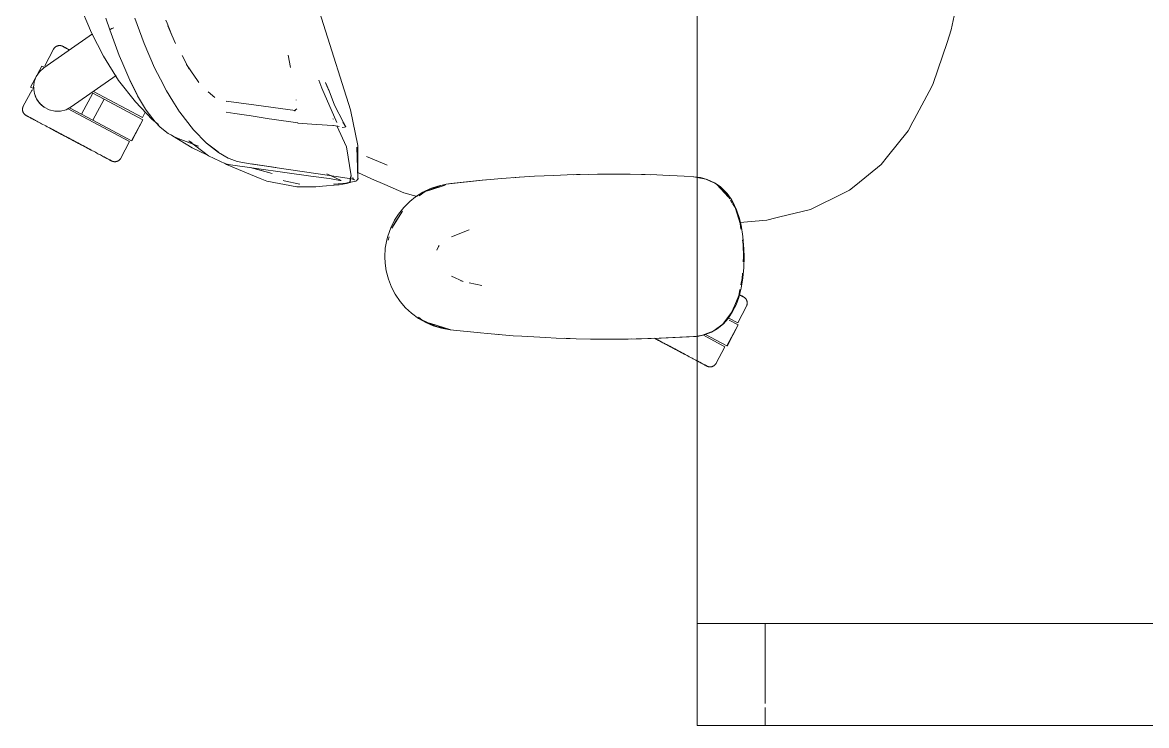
# Model space of a CAD drawing. Header units: millimetres. Extents: x 155920 to 295199, y -4084 to 97293.
# Drawn here: x 226677 to 227338, y 32621 to 33034 of the extents above; entities that cross this region are included whole.
import ezdxf

# ---------------------------------------------------------------- set-up
doc = ezdxf.new("R2010")
doc.units = ezdxf.units.MM
doc.header["$MEASUREMENT"] = 0
doc.layers.add('G-IMPT', color=8, linetype='CONTINUOUS', lineweight=9)
doc.layers.add('I-FURN', color=8, linetype='CONTINUOUS', lineweight=9)

msp = doc.modelspace()

# ---------------------------------------------------------------- linework, layer by layer
at = {"layer": 'G-IMPT'}
for p, q in [((226854.33, 33032.92), (226845.15, 33062.9)), ((226710.34, 33046.01), (226717.86, 33028.03)), ((227226.51, 33043.5), (227223.64, 33029.68)), ((226728.73, 33029.72), (226726.33, 33036.65)), ((226748.9, 33021.73), (226743.44, 33036.61)), ((226761.74, 33035.42), (226762.4, 33033.69)), ((226728.69, 33029.72), (226728.73, 33029.85)), ((226734.27, 33014.76), (226728.69, 33029.72)), ((226728.73, 33029.85), (226729.14, 33030.12)), ((226728.73, 33029.85), (226728.74, 33029.9)), ((226728.73, 33029.85), (226728.73, 33029.72)), ((226729.14, 33030.12), (226728.74, 33029.9)), ((226729.96, 33030.5), (226729.14, 33030.12)), ((226729.32, 33030.22), (226729.14, 33030.12)), ((226729.96, 33030.5), (226729.32, 33030.22)), ((226729.96, 33030.5), (226731.02, 33030.93)), ((226729.96, 33030.5), (226730.43, 33030.7)), ((226731.02, 33030.93), (226730.43, 33030.7)), ((226765.13, 33026.61), (226762.4, 33033.69)), ((226765.13, 33026.61), (226762.82, 33032.05)), ((226854.33, 33032.92), (226870.32, 32982.68)), ((227221.12, 33022.24), (227223.64, 33029.68)), ((226724.95, 33014.26), (226717.86, 33028.03)), ((226767.32, 33021.76), (226765.13, 33026.61)), ((227221.12, 33022.24), (227212.97, 32998.15)), ((226748.9, 33021.73), (226755.07, 33007.5)), ((226733.92, 32999.96), (226724.95, 33014.26)), ((226735.75, 33011.08), (226734.27, 33014.76)), ((226740.52, 33000.12), (226735.75, 33011.08)), ((226771.19, 33014.72), (226775.38, 33006.61)), ((226773.88, 33009.39), (226776.44, 33005.63)), ((226773.88, 33009.39), (226775.38, 33006.61)), ((226833.61, 33014.81), (226835.02, 33007.55)), ((226758.46, 33000.78), (226755.07, 33007.5)), ((226776.44, 33005.63), (226776.83, 33005.05)), ((226776.83, 33005.05), (226780.32, 32999.92)), ((226733.92, 32999.96), (226743.73, 32987.36)), ((226740.74, 32999.68), (226740.52, 33000.12)), ((226740.52, 33000.12), (226745.05, 32991.07)), ((226740.52, 33000.12), (226744.74, 32991.67)), ((226740.74, 32999.68), (226745.05, 32991.07)), ((226758.46, 33000.78), (226762.03, 32993.98)), ((226780.32, 32999.92), (226781.08, 32998.82)), ((226851.6, 33000.09), (226853.34, 32995.5)), ((226857.64, 32993.87), (226855.62, 32998.76)), ((226855.62, 32998.76), (226857.65, 32993.66)), ((226857.65, 32993.66), (226855.85, 32998.19)), ((227201.8, 32976.98), (227212.1, 32996.49)), ((227212.1, 32996.49), (227212.97, 32998.15)), ((226745.05, 32991.07), (226744.74, 32991.67)), ((226745.05, 32991.07), (226749.78, 32983.07)), ((226765.8, 32987.76), (226762.03, 32993.98)), ((226786.6, 32993.29), (226790.51, 32989.95)), ((226853.34, 32995.5), (226862.27, 32975.34)), ((226860.89, 32985.4), (226857.64, 32993.87)), ((226753.69, 32977.07), (226743.73, 32987.36)), ((226750.64, 32981.78), (226749.78, 32983.07)), ((226765.8, 32987.76), (226769.68, 32981.66)), ((226810.45, 32986.01), (226797.1, 32987.79)), ((226797.1, 32987.79), (226797.57, 32987.64)), ((226810.45, 32986.01), (226837.79, 32982.27)), ((226838.64, 32983.39), (226837.08, 32982.14)), ((226838.29, 32988.33), (226838.24, 32988.68)), ((226860.89, 32985.4), (226866.17, 32975.29)), ((226870.32, 32982.68), (226874.51, 32961.72)), ((226755.36, 32975.65), (226750.64, 32981.78)), ((226757.36, 32974.07), (226753.69, 32977.07)), ((226769.85, 32981.4), (226769.68, 32981.66)), ((226777.87, 32970.97), (226769.85, 32981.4)), ((226802.26, 32980.65), (226797.19, 32981.4)), ((226802.26, 32980.65), (226809.1, 32979.59)), ((226809.1, 32979.59), (226810.76, 32979.33)), ((226822.53, 32977.46), (226810.76, 32979.33)), ((226824.08, 32977.22), (226822.53, 32977.46)), ((226839.3, 32975.01), (226824.08, 32977.22)), ((226837.29, 32982.18), (226837.52, 32982.22)), ((226837.79, 32982.27), (226837.52, 32982.22)), ((226859.89, 32977.51), (226860.33, 32977.24)), ((227201.8, 32976.98), (227201.07, 32975.61)), ((226755.36, 32975.65), (226758.25, 32972.62)), ((226763.12, 32968.76), (226758.25, 32972.62)), ((226785.6, 32963.07), (226777.87, 32970.97)), ((226839.3, 32975.01), (226839.38, 32975)), ((226839.38, 32975), (226847.62, 32974.38)), ((226856.47, 32973.74), (226847.62, 32974.38)), ((226856.47, 32973.74), (226859.87, 32973.49)), ((226860.25, 32973.45), (226859.87, 32973.49)), ((226860.25, 32973.45), (226862.71, 32973.16)), ((226867.88, 32961.02), (226862.3, 32973.31)), ((226862.71, 32973.16), (226862.77, 32973.14)), ((226863.54, 32972.87), (226862.77, 32973.14)), ((226865.28, 32972.39), (226866.81, 32972.55)), ((226867.52, 32972.83), (226865.68, 32975.54)), ((226867.52, 32972.83), (226866.17, 32975.29)), ((226866.81, 32972.55), (226867.49, 32972.7)), ((226867.49, 32972.7), (226867.52, 32972.83)), ((226867.52, 32972.83), (226867.56, 32973)), ((227198.36, 32970.48), (227186.16, 32955.34)), ((227198.36, 32970.48), (227201.07, 32975.61)), ((226764.25, 32968.15), (226763.12, 32968.76)), ((226764.25, 32968.15), (226766.69, 32966.97)), ((226765.61, 32967.45), (226764.84, 32967.96)), ((226765.61, 32967.45), (226777.06, 32960.33)), ((226766.69, 32966.97), (226768.92, 32965.9)), ((226780.82, 32961.39), (226768.92, 32965.9)), ((226775.17, 32964.62), (226786.82, 32955.71)), ((226775.17, 32964.62), (226777.12, 32963.51)), ((226792.35, 32957.97), (226785.4, 32963.37)), ((226785.4, 32963.37), (226788.97, 32960.56)), ((226785.6, 32963.07), (226792.57, 32957.65)), ((226777.06, 32960.33), (226785.68, 32956.35)), ((226792.35, 32957.97), (226788.97, 32960.56)), ((226792.57, 32957.65), (226798.41, 32954.36)), ((226867.88, 32961.02), (226870.6, 32943.98)), ((226874.07, 32960.84), (226874.66, 32942.39)), ((226874.07, 32960.84), (226874.56, 32942.86)), ((226874.51, 32961.72), (226874.56, 32942.86)), ((226786.82, 32955.71), (226793.39, 32952.64)), ((226793.39, 32952.64), (226796.76, 32951.07)), ((226796.15, 32951.36), (226797.32, 32950.59)), ((226799.75, 32950.43), (226796.76, 32951.07)), ((226797.32, 32950.59), (226813.77, 32943.79)), ((226798.83, 32954.14), (226798.41, 32954.36)), ((226798.83, 32954.14), (226803.62, 32952.39)), ((226846.97, 32943.75), (226799.75, 32950.43)), ((226803.62, 32952.39), (226811.29, 32951.09)), ((226826.45, 32948.79), (226811.29, 32951.09)), ((226826.45, 32948.79), (226811.87, 32951.03)), ((226827.06, 32948.7), (226811.87, 32951.03)), ((226879.66, 32955.29), (226891.51, 32950.37)), ((226891.78, 32950.26), (226891.51, 32950.37)), ((227167.45, 32938.51), (227182.4, 32950.68)), ((227182.4, 32950.68), (227186.16, 32955.34)), ((226824.17, 32945.3), (226811.22, 32948.81)), ((226824.17, 32945.3), (226812.28, 32948.66)), ((226813.77, 32943.79), (226817.13, 32942.4)), ((226827.06, 32948.7), (226857.93, 32944.14)), ((226846.97, 32943.75), (226857.63, 32942.31)), ((226856.38, 32945.13), (226864.81, 32941.12)), ((226857.93, 32944.14), (226865.78, 32943.03)), ((226872.05, 32941.92), (226865.78, 32943.03)), ((226869.91, 32940.4), (226870.6, 32943.98)), ((226869.91, 32940.4), (226870.54, 32943.94)), ((226870.54, 32943.94), (226870.15, 32939.98)), ((226871.7, 32942.47), (226871.63, 32942.97)), ((226874.69, 32942.27), (226874.5, 32943.14)), ((226874.5, 32943.14), (226874.52, 32943.03)), ((226874.56, 32942.86), (226874.52, 32943.03)), ((226882.72, 32942.26), (226874.55, 32945.83)), ((226874.66, 32942.39), (226874.56, 32942.86)), ((226969.63, 32943.13), (226959.34, 32942.4)), ((226967.59, 32942.99), (226966.17, 32942.86)), ((226967.59, 32942.99), (226969.49, 32943.08)), ((226969.63, 32943.13), (226978.5, 32943.69)), ((226989.81, 32944.23), (226978.5, 32943.69)), ((226989.81, 32944.23), (226997.69, 32944.52)), ((227010, 32944.82), (226997.69, 32944.52)), ((227001.56, 32944.6), (227003.22, 32944.68)), ((227003.22, 32944.68), (227005.3, 32944.68)), ((227010, 32944.82), (227015.47, 32944.89)), ((227030.18, 32944.9), (227015.47, 32944.89)), ((227034.69, 32944.85), (227030.18, 32944.9)), ((227034.69, 32944.85), (227050.36, 32944.47)), ((227041.42, 32944.67), (227043.64, 32944.67)), ((227046.96, 32944.52), (227043.64, 32944.67)), ((227050.36, 32944.47), (227053.91, 32944.34)), ((227066.47, 32943.73), (227053.91, 32944.34)), ((227066.47, 32943.73), (227072.13, 32943.44)), ((227074.21, 32943.02), (227071.91, 32943.44)), ((227072.13, 32943.44), (227074.21, 32943.19)), ((227074.21, 32943.19), (227076.14, 32942.94)), ((227079.25, 32942.07), (227074.21, 32943.02)), ((227076.14, 32942.94), (227080.09, 32941.88)), ((226820.99, 32940.81), (226817.13, 32942.4)), ((226838.69, 32937.57), (226820.99, 32940.81)), ((226831.25, 32941.02), (226830.67, 32941.18)), ((226840.55, 32938.98), (226831.25, 32941.02)), ((226838.69, 32937.57), (226845.66, 32937.54)), ((226849.83, 32937.54), (226845.66, 32937.54)), ((226853.78, 32937.88), (226849.83, 32937.54)), ((226853.78, 32937.88), (226863.11, 32938.69)), ((226858.93, 32942.1), (226857.63, 32942.31)), ((226863.95, 32941.27), (226858.93, 32942.1)), ((226862.94, 32939.21), (226860.35, 32938.99)), ((226862.94, 32939.21), (226867.62, 32939.72)), ((226863.11, 32938.69), (226863.58, 32938.73)), ((226867.83, 32939.54), (226863.58, 32938.73)), ((226864.81, 32941.12), (226863.95, 32941.27)), ((226868.24, 32939.8), (226867.62, 32939.72)), ((226867.83, 32939.54), (226870.15, 32939.98)), ((226868.24, 32939.8), (226871.52, 32940.34)), ((226871.43, 32942.09), (226872.53, 32941.53)), ((226871.43, 32942.09), (226872.05, 32941.92)), ((226871.52, 32940.34), (226873.38, 32940.89)), ((226871.7, 32942.47), (226872.03, 32941.93)), ((226872.03, 32941.93), (226872.53, 32941.53)), ((226873.92, 32941.21), (226873.38, 32940.89)), ((226873.92, 32941.21), (226874.29, 32941.7)), ((226874.69, 32942.27), (226874.29, 32941.7)), ((226890.55, 32938.84), (226882.72, 32942.26)), ((226901.68, 32933.98), (226890.55, 32938.84)), ((226912.84, 32934.27), (226917.42, 32936.46)), ((226914.16, 32934.66), (226926.01, 32938.48)), ((226923.38, 32938.27), (226914.16, 32934.66)), ((226916.87, 32935.56), (226926.01, 32938.48)), ((226917.42, 32936.46), (226921.55, 32937.91)), ((226926.51, 32939.06), (226921.55, 32937.91)), ((226926.44, 32938.85), (226923.38, 32938.27)), ((226926.51, 32939.06), (226949.47, 32941.52)), ((226926.51, 32939.06), (226947.95, 32941.42)), ((226926.51, 32939.06), (226929.33, 32939.4)), ((226949.47, 32941.52), (226929.33, 32939.4)), ((226947.95, 32941.42), (226959.34, 32942.4)), ((227083.51, 32939.97), (227079.25, 32942.07)), ((227084.42, 32939.89), (227080.09, 32941.88)), ((227084.42, 32939.89), (227087.64, 32937.69)), ((227084.62, 32939.43), (227085.75, 32938.87)), ((227091.46, 32933.56), (227085.75, 32938.87)), ((227092.65, 32931.48), (227085.75, 32938.87)), ((227085.75, 32938.87), (227088.16, 32936.63)), ((227088.96, 32936.55), (227087.64, 32937.69)), ((227091.24, 32933.1), (227088.16, 32936.63)), ((227088.96, 32936.55), (227091.83, 32933.51)), ((227167.45, 32938.51), (227163.8, 32935.54)), ((226901.68, 32933.98), (226909.5, 32931.73)), ((226905.2, 32928.92), (226908.51, 32931.54)), ((226912.84, 32934.27), (226908.51, 32931.54)), ((226914.16, 32934.66), (226910.58, 32932.24)), ((226914.16, 32934.66), (226916.87, 32935.56)), ((227092.65, 32931.48), (227091.37, 32932.95)), ((227093.34, 32930.41), (227091.46, 32933.56)), ((227091.83, 32933.51), (227094.27, 32930.05)), ((227094.67, 32928.18), (227093.81, 32929.62)), ((227095.08, 32928.68), (227094.27, 32930.05)), ((227145.16, 32926.37), (227156.63, 32932.01)), ((227163.8, 32935.54), (227156.63, 32932.01)), ((226894.55, 32913.24), (226900.87, 32923.19)), ((226896.71, 32916.92), (226900.87, 32923.19)), ((226901.6, 32925.37), (226898.41, 32921.39)), ((226901.6, 32925.37), (226905.2, 32928.92)), ((227096.42, 32925.26), (227094.95, 32927.71)), ((227097.28, 32924.04), (227095.08, 32928.68)), ((227099.45, 32915.87), (227096.42, 32925.26)), ((227099.02, 32918.96), (227097.28, 32924.04)), ((227140.8, 32924.22), (227122.86, 32919.81)), ((227145.16, 32926.37), (227140.8, 32924.22)), ((226893.9, 32913.34), (226896.14, 32917.84)), ((226894.55, 32913.24), (226896.71, 32916.92)), ((226896.14, 32917.84), (226898.41, 32921.39)), ((227099.02, 32918.96), (227100, 32915.03)), ((227099.32, 32916.49), (227115.2, 32917.93)), ((227115.2, 32917.93), (227120.49, 32919.23)), ((227122.86, 32919.81), (227120.49, 32919.23)), ((226893.9, 32913.34), (226892.19, 32908.56)), ((226940.03, 32912.16), (226929.61, 32908.02)), ((227099.91, 32912.58), (227099.45, 32915.87)), ((227100, 32915.03), (227101.12, 32908.27)), ((226890.75, 32901.49), (226891.63, 32906.43)), ((226891.63, 32906.43), (226892.19, 32908.56)), ((226892.99, 32908.13), (226892.37, 32906.1)), ((227101.18, 32903.61), (227100.78, 32906.39)), ((227101.69, 32900.95), (227101.12, 32908.27)), ((227101.18, 32903.61), (227101.41, 32896.44)), ((226890.45, 32896.44), (226890.75, 32901.49)), ((226890.45, 32896.44), (226890.62, 32892.6)), ((226921.07, 32900.27), (226922.08, 32902.49)), ((226922.08, 32902.49), (226922.38, 32902.94)), ((227101.22, 32893.34), (227101.41, 32896.44)), ((227101.78, 32896.44), (227101.6, 32890.11)), ((227101.69, 32900.95), (227101.78, 32896.44)), ((226891.27, 32888.08), (226890.62, 32892.6)), ((227101.03, 32883.96), (227101.6, 32890.11)), ((226891.27, 32888.08), (226892.53, 32883.22)), ((226894.37, 32878.51), (226892.53, 32883.22)), ((226929.7, 32885.07), (226936.48, 32881.8)), ((227099.85, 32879.87), (227100.62, 32883.62)), ((227101.03, 32883.96), (227100.04, 32878.02)), ((227100.62, 32883.62), (227100.82, 32886.82)), ((226896.55, 32874.34), (226894.37, 32878.51)), ((226935.11, 32882.19), (226936.48, 32881.8)), ((226947.53, 32879.46), (226940.1, 32881.04)), ((227098.58, 32873.66), (227099.29, 32877.12)), ((227098.61, 32872.54), (227100.04, 32878.02)), ((226896.55, 32874.34), (226899.39, 32870.17)), ((226899.39, 32870.17), (226902.71, 32866.34)), ((227098.58, 32873.66), (227096.25, 32868.03)), ((227098.61, 32872.54), (227097.02, 32868.21)), ((226906.14, 32863.17), (226902.71, 32866.34)), ((227089.2, 32856.85), (227094.41, 32863.64)), ((227095.04, 32864.14), (227092.38, 32860.09)), ((227094.41, 32863.64), (227096.25, 32868.03)), ((227095.04, 32864.14), (227097.02, 32868.21)), ((226906.14, 32863.17), (226910.23, 32860.18)), ((226910.19, 32860.87), (226912.3, 32859.27)), ((226914.67, 32857.67), (226910.23, 32860.18)), ((226920.36, 32855.54), (226912.3, 32859.27)), ((226914.67, 32857.67), (226918.91, 32855.85)), ((226929.33, 32853.49), (226916.87, 32857.32)), ((226916.87, 32857.32), (226926.01, 32854.41)), ((227083.57, 32852.68), (227089.2, 32856.85)), ((227085.97, 32853.97), (227089.71, 32857.05)), ((227092.38, 32860.09), (227089.71, 32857.05)), ((226918.91, 32855.85), (226923.77, 32854.39)), ((226920.36, 32855.54), (226928.76, 32853.62)), ((226928.82, 32853.49), (226923.77, 32854.39)), ((226929.33, 32853.49), (226926.01, 32854.41)), ((226946.74, 32851.59), (226928.82, 32853.49)), ((226950.87, 32851.24), (226946.74, 32851.59)), ((226965.93, 32849.99), (226950.87, 32851.24)), ((226957.74, 32850.65), (226956.07, 32850.81)), ((227077.38, 32850.27), (227074.21, 32849.79)), ((227077.55, 32850.25), (227075.16, 32849.81)), ((227077.38, 32850.27), (227083.57, 32852.68)), ((227077.55, 32850.25), (227078.9, 32850.62)), ((227082.54, 32852.02), (227078.9, 32850.62)), ((227082.54, 32852.02), (227085.97, 32853.97)), ((226965.93, 32849.99), (226971.02, 32849.67)), ((226971.02, 32849.67), (226985.16, 32848.86)), ((226991.18, 32848.6), (226985.16, 32848.86)), ((226991.18, 32848.6), (227002.94, 32848.22)), ((226996.07, 32848.46), (226998, 32848.35)), ((226998, 32848.35), (226999.5, 32848.34)), ((227011.36, 32848.05), (227002.94, 32848.22)), ((227011.36, 32848.05), (227041.37, 32848.17)), ((227011.36, 32848.05), (227031.54, 32848.01)), ((227011.36, 32848.05), (227022.15, 32847.96)), ((227041.37, 32848.17), (227022.15, 32847.96)), ((227031.54, 32848.01), (227052.94, 32848.51)), ((227031.54, 32848.01), (227051.73, 32848.47)), ((227031.54, 32848.01), (227041.37, 32848.17)), ((227031.54, 32848.04), (227033.58, 32848.03)), ((227033.58, 32848.03), (227035.49, 32848.1)), ((227041.37, 32848.17), (227052.94, 32848.51)), ((227051.73, 32848.47), (227073.51, 32849.56)), ((227051.73, 32848.47), (227071.91, 32849.44)), ((227052.94, 32848.51), (227051.73, 32848.47)), ((227052.94, 32848.51), (227073.51, 32849.56)), ((227073.51, 32849.56), (227071.91, 32849.44)), ((227073.51, 32849.56), (227075.16, 32849.81))]:
    msp.add_line(p, q, dxfattribs=at)
at = {"layer": 'I-FURN'}
for p, q in [((227074.21, 34220.91), (227074.21, 32620.91)), ((227074.21, 32620.91), (227074.21, 34220.91)), ((226689.89, 33007.34), (226718.48, 33027.36)), ((226695.63, 33018.39), (226690.48, 33008.7)), ((226695.63, 33018.39), (226695.71, 33018.53)), ((226695.71, 33018.53), (226695.8, 33018.67)), ((226695.8, 33018.67), (226695.88, 33018.8)), ((226695.88, 33018.8), (226695.98, 33018.93)), ((226695.98, 33018.93), (226696.08, 33019.06)), ((226696.08, 33019.06), (226696.18, 33019.18)), ((226696.18, 33019.18), (226696.29, 33019.3)), ((226696.29, 33019.3), (226696.41, 33019.41)), ((226696.41, 33019.41), (226696.53, 33019.52)), ((226696.53, 33019.52), (226696.65, 33019.62)), ((226696.65, 33019.62), (226696.78, 33019.72)), ((226696.78, 33019.72), (226696.91, 33019.82)), ((226696.91, 33019.82), (226697.04, 33019.91)), ((226697.04, 33019.91), (226697.18, 33019.99)), ((226697.18, 33019.99), (226697.32, 33020.07)), ((226697.32, 33020.07), (226697.47, 33020.14)), ((226697.47, 33020.14), (226697.61, 33020.2)), ((226697.61, 33020.2), (226697.76, 33020.26)), ((226697.76, 33020.26), (226697.92, 33020.32)), ((226697.92, 33020.32), (226698.07, 33020.37)), ((226698.07, 33020.37), (226698.23, 33020.41)), ((226698.23, 33020.41), (226698.38, 33020.44)), ((226698.38, 33020.44), (226698.54, 33020.47)), ((226698.54, 33020.47), (226698.7, 33020.5)), ((226698.7, 33020.5), (226698.86, 33020.51)), ((226698.86, 33020.51), (226699.02, 33020.52)), ((226699.02, 33020.52), (226699.18, 33020.53)), ((226699.18, 33020.53), (226699.34, 33020.52)), ((226699.34, 33020.52), (226699.5, 33020.51)), ((226699.5, 33020.51), (226699.67, 33020.5)), ((226699.67, 33020.5), (226699.83, 33020.48)), ((226699.83, 33020.48), (226699.98, 33020.45)), ((226699.98, 33020.45), (226700.14, 33020.41)), ((226700.14, 33020.41), (226700.3, 33020.37)), ((226700.3, 33020.37), (226700.45, 33020.32)), ((226700.45, 33020.32), (226700.6, 33020.27)), ((226700.6, 33020.27), (226700.75, 33020.21)), ((226700.75, 33020.21), (226700.9, 33020.15)), ((226700.9, 33020.15), (226701.04, 33020.07)), ((226701.04, 33020.07), (226701.08, 33020.05)), ((226701.08, 33020.05), (226701.1, 33020.04)), ((226701.09, 33020.05), (226701.08, 33020.05)), ((226701.13, 33020.03), (226701.09, 33020.05)), ((226701.1, 33020.04), (226701.16, 33020.01)), ((226701.21, 33019.99), (226701.13, 33020.03)), ((226701.16, 33020.01), (226701.26, 33019.96)), ((226701.34, 33019.92), (226701.21, 33019.99)), ((226701.26, 33019.96), (226701.4, 33019.88)), ((226701.5, 33019.83), (226701.34, 33019.92)), ((226701.4, 33019.88), (226701.58, 33019.79)), ((226701.7, 33019.73), (226701.5, 33019.83)), ((226701.58, 33019.79), (226701.8, 33019.67)), ((226701.94, 33019.6), (226701.7, 33019.73)), ((226701.8, 33019.67), (226702.06, 33019.53)), ((226702.22, 33019.45), (226701.94, 33019.6)), ((226702.06, 33019.53), (226702.36, 33019.38)), ((226702.54, 33019.28), (226702.22, 33019.45)), ((226702.36, 33019.38), (226702.69, 33019.2)), ((226702.89, 33019.09), (226702.54, 33019.28)), ((226702.69, 33019.2), (226703.07, 33019)), ((226703.28, 33018.88), (226702.89, 33019.09)), ((226703.07, 33019), (226703.48, 33018.78)), ((226703.71, 33018.66), (226703.28, 33018.88)), ((226703.48, 33018.78), (226703.92, 33018.54)), ((226704.18, 33018.41), (226703.71, 33018.66)), ((226703.92, 33018.54), (226704.41, 33018.29)), ((226704.68, 33018.14), (226704.18, 33018.41)), ((226704.41, 33018.29), (226704.92, 33018.01)), ((226705.22, 33017.86), (226704.68, 33018.14)), ((226688.73, 33008.5), (226682.16, 32996.14)), ((226684.31, 32999.13), (226685.48, 33002.3)), ((226685.48, 33002.3), (226687.38, 33005.09)), ((226687.38, 33005.09), (226689.89, 33007.34)), ((226688.73, 33008.5), (226690.13, 33007.76)), ((226690.13, 33007.76), (226690.04, 33007.8)), ((226732.37, 33002.92), (226705.94, 32984.41)), ((226683.55, 32995.4), (226682.16, 32996.14)), ((226683.55, 32995.4), (226683.96, 32996.15)), ((226683.92, 32995.78), (226684.31, 32999.13)), ((226684.35, 32992.44), (226683.92, 32995.78)), ((226682.97, 32994.57), (226677.82, 32984.89)), ((226682.97, 32994.57), (226683.35, 32994.38)), ((226683.47, 32995.44), (226683.55, 32995.4)), ((226685.57, 32989.29), (226684.35, 32992.44)), ((226687.51, 32986.53), (226685.57, 32989.29)), ((226718.71, 32992.56), (226712.14, 32980.2)), ((226718.71, 32992.56), (226725.35, 32989.03)), ((226725.35, 32989.03), (226718.78, 32976.67)), ((226719.18, 32993.44), (226747.87, 32978.19)), ((226725.35, 32989.03), (226748.06, 32976.96)), ((226677.35, 32983.15), (226677.36, 32983.31)), ((226677.35, 32982.99), (226677.35, 32983.15)), ((226677.35, 32982.83), (226677.35, 32982.99)), ((226677.36, 32982.67), (226677.35, 32982.83)), ((226677.36, 32983.31), (226677.38, 32983.47)), ((226677.38, 32982.51), (226677.36, 32982.67)), ((226677.38, 32983.47), (226677.4, 32983.63)), ((226677.4, 32982.35), (226677.38, 32982.51)), ((226677.4, 32983.63), (226677.43, 32983.79)), ((226677.43, 32982.19), (226677.4, 32982.35)), ((226677.43, 32983.79), (226677.46, 32983.95)), ((226677.46, 32983.95), (226677.5, 32984.1)), ((226677.5, 32984.1), (226677.55, 32984.26)), ((226677.55, 32984.26), (226677.6, 32984.41)), ((226677.6, 32984.41), (226677.66, 32984.56)), ((226677.66, 32984.56), (226677.73, 32984.71)), ((226677.73, 32984.71), (226677.8, 32984.85)), ((226677.8, 32984.85), (226677.82, 32984.89)), ((226686.05, 32988.45), (226688.34, 32985.67)), ((226690.05, 32984.31), (226687.51, 32986.53)), ((226688.34, 32985.67), (226689.76, 32984.51)), ((226693.04, 32982.76), (226690.05, 32984.31)), ((226696.32, 32981.98), (226693.04, 32982.76)), ((226702.97, 32982.83), (226699.7, 32982)), ((226705.94, 32984.41), (226702.97, 32982.83)), ((226703.76, 32983.52), (226740.36, 32964.06)), ((226712.14, 32980.2), (226705.08, 32983.95)), ((226677.47, 32982.03), (226677.43, 32982.19)), ((226677.51, 32981.88), (226677.47, 32982.03)), ((226677.56, 32981.72), (226677.51, 32981.88)), ((226677.61, 32981.57), (226677.56, 32981.72)), ((226677.67, 32981.42), (226677.61, 32981.57)), ((226677.74, 32981.27), (226677.67, 32981.42)), ((226677.81, 32981.13), (226677.74, 32981.27)), ((226677.89, 32980.99), (226677.81, 32981.13)), ((226677.97, 32980.85), (226677.89, 32980.99)), ((226678.06, 32980.71), (226677.97, 32980.85)), ((226678.15, 32980.58), (226678.06, 32980.71)), ((226678.25, 32980.46), (226678.15, 32980.58)), ((226678.36, 32980.33), (226678.25, 32980.46)), ((226678.46, 32980.21), (226678.36, 32980.33)), ((226678.58, 32980.1), (226678.46, 32980.21)), ((226678.7, 32979.99), (226678.58, 32980.1)), ((226678.82, 32979.89), (226678.7, 32979.99)), ((226678.94, 32979.79), (226678.82, 32979.89)), ((226679.08, 32979.69), (226678.94, 32979.79)), ((226679.21, 32979.6), (226679.08, 32979.69)), ((226679.35, 32979.52), (226679.21, 32979.6)), ((226679.49, 32979.44), (226679.35, 32979.52)), ((226679.54, 32979.41), (226679.49, 32979.44)), ((226679.49, 32979.44), (226679.49, 32979.44)), ((226679.49, 32979.44), (226679.51, 32979.43)), ((226679.51, 32979.43), (226679.57, 32979.4)), ((226679.62, 32979.37), (226679.54, 32979.41)), ((226679.57, 32979.4), (226679.67, 32979.34)), ((226679.74, 32979.3), (226679.62, 32979.37)), ((226679.67, 32979.34), (226679.81, 32979.27)), ((226679.9, 32979.22), (226679.74, 32979.3)), ((226679.81, 32979.27), (226679.99, 32979.17)), ((226680.1, 32979.11), (226679.9, 32979.22)), ((226679.99, 32979.17), (226680.21, 32979.06)), ((226680.34, 32978.98), (226680.1, 32979.11)), ((226680.21, 32979.06), (226680.47, 32978.92)), ((226680.62, 32978.84), (226680.34, 32978.98)), ((226680.47, 32978.92), (226680.76, 32978.76)), ((226680.94, 32978.67), (226680.62, 32978.84)), ((226680.76, 32978.76), (226681.1, 32978.58)), ((226681.3, 32978.48), (226680.94, 32978.67)), ((226681.1, 32978.58), (226681.47, 32978.38)), ((226681.69, 32978.27), (226681.3, 32978.48)), ((226681.47, 32978.38), (226681.88, 32978.17)), ((226682.12, 32978.04), (226681.69, 32978.27)), ((226681.88, 32978.17), (226682.33, 32977.93)), ((226682.58, 32977.79), (226682.12, 32978.04)), ((226682.33, 32977.93), (226682.81, 32977.67)), ((226683.09, 32977.53), (226682.58, 32977.79)), ((226682.81, 32977.67), (226683.33, 32977.4)), ((226683.62, 32977.24), (226683.09, 32977.53)), ((226683.33, 32977.4), (226683.88, 32977.1)), ((226684.19, 32976.94), (226683.62, 32977.24)), ((226683.88, 32977.1), (226684.46, 32976.79)), ((226684.46, 32976.79), (226685.08, 32976.47)), ((226685.08, 32976.47), (226685.73, 32976.12)), ((226685.73, 32976.12), (226686.4, 32975.76)), ((226686.4, 32975.76), (226687.11, 32975.38)), ((226699.7, 32982), (226696.32, 32981.98)), ((226718.78, 32976.67), (226712.14, 32980.2)), ((226741.49, 32964.59), (226718.78, 32976.67)), ((226748.06, 32976.96), (226741.49, 32964.59)), ((226741.66, 32964.5), (226748.23, 32976.86)), ((226747.87, 32978.19), (226749.55, 32981.34)), ((226687.11, 32975.38), (226687.85, 32974.99)), ((226687.85, 32974.99), (226688.61, 32974.59)), ((226688.61, 32974.59), (226689.4, 32974.17)), ((226689.4, 32974.17), (226690.21, 32973.74)), ((226690.21, 32973.74), (226691.04, 32973.29)), ((226691.04, 32973.29), (226691.9, 32972.84)), ((226691.9, 32972.84), (226692.78, 32972.37)), ((226692.78, 32972.37), (226693.67, 32971.9)), ((226694.16, 32971.63), (226693.26, 32972.12)), ((226693.67, 32971.9), (226694.59, 32971.41)), ((226695.09, 32971.14), (226694.16, 32971.63)), ((226694.59, 32971.41), (226695.52, 32970.92)), ((226696.02, 32970.65), (226695.09, 32971.14)), ((226695.52, 32970.92), (226696.46, 32970.41)), ((226696.98, 32970.14), (226696.02, 32970.65)), ((226696.46, 32970.41), (226697.42, 32969.9)), ((226697.94, 32969.63), (226696.98, 32970.14)), ((226697.42, 32969.9), (226698.39, 32969.39)), ((226698.91, 32969.11), (226697.94, 32969.63)), ((226698.39, 32969.39), (226699.37, 32968.87)), ((226699.9, 32968.59), (226698.91, 32969.11)), ((226699.37, 32968.87), (226700.35, 32968.34)), ((226700.89, 32968.06), (226699.9, 32968.59)), ((226700.35, 32968.34), (226701.35, 32967.82)), ((226701.89, 32967.53), (226700.89, 32968.06)), ((226701.35, 32967.82), (226702.35, 32967.28)), ((226702.89, 32967), (226701.89, 32967.53)), ((226702.35, 32967.28), (226703.35, 32966.75)), ((226703.89, 32966.46), (226702.89, 32967)), ((226703.35, 32966.75), (226704.35, 32966.22)), ((226704.9, 32965.93), (226703.89, 32966.46)), ((226704.35, 32966.22), (226705.36, 32965.68)), ((226705.9, 32965.39), (226704.9, 32965.93)), ((226705.36, 32965.68), (226706.36, 32965.15)), ((226706.9, 32964.86), (226705.9, 32965.39)), ((226706.36, 32965.15), (226707.36, 32964.62)), ((226707.9, 32964.33), (226706.9, 32964.86)), ((226707.36, 32964.62), (226708.36, 32964.09)), ((226708.9, 32963.8), (226707.9, 32964.33)), ((226708.36, 32964.09), (226709.35, 32963.56)), ((226709.88, 32963.28), (226708.9, 32963.8)), ((226709.35, 32963.56), (226710.34, 32963.04)), ((226710.86, 32962.76), (226709.88, 32963.28)), ((226710.34, 32963.04), (226711.31, 32962.52)), ((226711.83, 32962.24), (226710.86, 32962.76)), ((226711.31, 32962.52), (226712.27, 32962.01)), ((226735.21, 32954.37), (226740.36, 32964.06)), ((226712.79, 32961.73), (226711.83, 32962.24)), ((226712.27, 32962.01), (226713.23, 32961.5)), ((226713.73, 32961.23), (226712.79, 32961.73)), ((226713.23, 32961.5), (226714.16, 32961)), ((226714.66, 32960.74), (226713.73, 32961.23)), ((226714.16, 32961), (226715.09, 32960.51)), ((226715.58, 32960.25), (226714.66, 32960.74)), ((226715.09, 32960.51), (226715.99, 32960.03)), ((226716.47, 32959.77), (226715.58, 32960.25)), ((226715.99, 32960.03), (226716.88, 32959.56)), ((226717.35, 32959.31), (226716.47, 32959.77)), ((226716.88, 32959.56), (226717.75, 32959.1)), ((226718.21, 32958.85), (226717.35, 32959.31)), ((226717.75, 32959.1), (226718.59, 32958.65)), ((226719.04, 32958.41), (226718.21, 32958.85)), ((226718.59, 32958.65), (226719.42, 32958.21)), ((226719.42, 32958.21), (226720.22, 32957.78)), ((226720.22, 32957.78), (226721, 32957.37)), ((226721, 32957.37), (226721.74, 32956.97)), ((226721.74, 32956.97), (226722.47, 32956.59)), ((226722.47, 32956.59), (226723.16, 32956.22)), ((226723.16, 32956.22), (226723.83, 32955.86)), ((226723.83, 32955.86), (226724.46, 32955.53)), ((226724.46, 32955.53), (226725.06, 32955.21)), ((226725.37, 32955.04), (226724.79, 32955.35)), ((226725.06, 32955.21), (226725.63, 32954.9)), ((226725.92, 32954.75), (226725.37, 32955.04)), ((226725.63, 32954.9), (226726.16, 32954.62)), ((226726.44, 32954.47), (226725.92, 32954.75)), ((226726.16, 32954.62), (226726.67, 32954.35)), ((226726.92, 32954.22), (226726.44, 32954.47)), ((226726.67, 32954.35), (226727.13, 32954.11)), ((226727.37, 32953.98), (226726.92, 32954.22)), ((226727.13, 32954.11), (226727.56, 32953.88)), ((226727.78, 32953.76), (226727.37, 32953.98)), ((226727.56, 32953.88), (226727.95, 32953.67)), ((226728.15, 32953.56), (226727.78, 32953.76)), ((226727.95, 32953.67), (226728.31, 32953.48)), ((226728.49, 32953.39), (226728.15, 32953.56)), ((226728.31, 32953.48), (226728.63, 32953.31)), ((226728.78, 32953.23), (226728.49, 32953.39)), ((226728.63, 32953.31), (226728.91, 32953.16)), ((226729.04, 32953.09), (226728.78, 32953.23)), ((226728.91, 32953.16), (226729.15, 32953.03)), ((226729.26, 32952.97), (226729.04, 32953.09)), ((226729.15, 32953.03), (226729.35, 32952.93)), ((226729.44, 32952.88), (226729.26, 32952.97)), ((226729.35, 32952.93), (226729.51, 32952.84)), ((226729.58, 32952.8), (226729.44, 32952.88)), ((226729.51, 32952.84), (226729.63, 32952.78)), ((226729.68, 32952.75), (226729.58, 32952.8)), ((226729.63, 32952.78), (226729.71, 32952.73)), ((226729.74, 32952.72), (226729.68, 32952.75)), ((226729.71, 32952.73), (226729.76, 32952.71)), ((226729.76, 32952.71), (226729.74, 32952.72)), ((226729.8, 32952.69), (226729.76, 32952.71)), ((226729.76, 32952.71), (226729.76, 32952.71)), ((226729.95, 32952.62), (226729.8, 32952.69)), ((226730.09, 32952.55), (226729.95, 32952.62)), ((226730.24, 32952.49), (226730.09, 32952.55)), ((226730.39, 32952.44), (226730.24, 32952.49)), ((226730.55, 32952.39), (226730.39, 32952.44)), ((226730.7, 32952.35), (226730.55, 32952.39)), ((226730.86, 32952.31), (226730.7, 32952.35)), ((226731.02, 32952.29), (226730.86, 32952.31)), ((226731.18, 32952.26), (226731.02, 32952.29)), ((226731.34, 32952.25), (226731.18, 32952.26)), ((226731.5, 32952.24), (226731.34, 32952.25)), ((226731.66, 32952.24), (226731.5, 32952.24)), ((226731.82, 32952.24), (226731.66, 32952.24)), ((226731.98, 32952.25), (226731.82, 32952.24)), ((226732.15, 32952.27), (226731.98, 32952.25)), ((226732.3, 32952.29), (226732.15, 32952.27)), ((226732.46, 32952.32), (226732.3, 32952.29)), ((226732.62, 32952.35), (226732.46, 32952.32)), ((226732.78, 32952.39), (226732.62, 32952.35)), ((226732.93, 32952.44), (226732.78, 32952.39)), ((226733.08, 32952.5), (226732.93, 32952.44)), ((226733.23, 32952.56), (226733.08, 32952.5)), ((226733.38, 32952.62), (226733.23, 32952.56)), ((226733.52, 32952.69), (226733.38, 32952.62)), ((226733.66, 32952.77), (226733.52, 32952.69)), ((226733.8, 32952.86), (226733.66, 32952.77)), ((226733.94, 32952.94), (226733.8, 32952.86)), ((226734.07, 32953.04), (226733.94, 32952.94)), ((226734.2, 32953.14), (226734.07, 32953.04)), ((226734.32, 32953.24), (226734.2, 32953.14)), ((226734.44, 32953.35), (226734.32, 32953.24)), ((226734.55, 32953.46), (226734.44, 32953.35)), ((226734.66, 32953.58), (226734.55, 32953.46)), ((226734.77, 32953.7), (226734.66, 32953.58)), ((226734.87, 32953.83), (226734.77, 32953.7)), ((226734.96, 32953.96), (226734.87, 32953.83)), ((226735.05, 32954.1), (226734.96, 32953.96)), ((226735.13, 32954.23), (226735.05, 32954.1)), ((226735.21, 32954.37), (226735.13, 32954.23)), ((227098.86, 32874.16), (227099.29, 32873.93)), ((227099.5, 32873.82), (227099.09, 32874.04)), ((227099.29, 32873.93), (227099.68, 32873.72)), ((227099.88, 32873.62), (227099.5, 32873.82)), ((227099.68, 32873.72), (227100.04, 32873.54)), ((227100.21, 32873.44), (227099.88, 32873.62)), ((227100.04, 32873.54), (227100.35, 32873.37)), ((227100.51, 32873.28), (227100.21, 32873.44)), ((227100.35, 32873.37), (227100.63, 32873.22)), ((227100.77, 32873.15), (227100.51, 32873.28)), ((227100.63, 32873.22), (227100.87, 32873.09)), ((227100.99, 32873.03), (227100.77, 32873.15)), ((227100.87, 32873.09), (227101.07, 32872.98)), ((227101.17, 32872.93), (227100.99, 32873.03)), ((227101.07, 32872.98), (227101.24, 32872.9)), ((227101.31, 32872.86), (227101.17, 32872.93)), ((227101.24, 32872.9), (227101.36, 32872.83)), ((227101.41, 32872.81), (227101.31, 32872.86)), ((227101.36, 32872.83), (227101.44, 32872.79)), ((227101.47, 32872.77), (227101.41, 32872.81)), ((227101.44, 32872.79), (227101.48, 32872.77)), ((227101.49, 32872.76), (227101.47, 32872.77)), ((227101.48, 32872.77), (227101.49, 32872.76)), ((227101.49, 32872.76), (227101.63, 32872.68)), ((227101.63, 32872.68), (227101.77, 32872.6)), ((227101.77, 32872.6), (227101.9, 32872.51)), ((227101.9, 32872.51), (227102.03, 32872.42)), ((227102.03, 32872.42), (227102.16, 32872.32)), ((227102.16, 32872.32), (227102.28, 32872.21)), ((227102.28, 32872.21), (227102.4, 32872.1)), ((227102.4, 32872.1), (227102.51, 32871.99)), ((227102.51, 32871.99), (227102.62, 32871.87)), ((227102.62, 32871.87), (227102.72, 32871.75)), ((227102.72, 32871.75), (227102.82, 32871.62)), ((227102.82, 32871.62), (227102.92, 32871.49)), ((227102.92, 32871.49), (227103.01, 32871.35)), ((227103.01, 32871.35), (227103.09, 32871.21)), ((227103.09, 32871.21), (227103.17, 32871.07)), ((227103.17, 32871.07), (227103.24, 32870.93)), ((227103.24, 32870.93), (227103.3, 32870.78)), ((227103.3, 32870.78), (227103.36, 32870.63)), ((227103.36, 32870.63), (227103.42, 32870.48)), ((227103.42, 32870.48), (227103.47, 32870.33)), ((227103.47, 32870.33), (227103.51, 32870.17)), ((227103.51, 32870.17), (227103.54, 32870.01)), ((227103.54, 32870.01), (227103.57, 32869.86)), ((227098, 32857.63), (227103.15, 32867.31)), ((227103.17, 32867.35), (227103.15, 32867.31)), ((227103.25, 32867.5), (227103.17, 32867.35)), ((227103.31, 32867.64), (227103.25, 32867.5)), ((227103.37, 32867.79), (227103.31, 32867.64)), ((227103.42, 32867.94), (227103.37, 32867.79)), ((227103.47, 32868.1), (227103.42, 32867.94)), ((227103.51, 32868.25), (227103.47, 32868.1)), ((227103.55, 32868.41), (227103.51, 32868.25)), ((227103.58, 32868.57), (227103.55, 32868.41)), ((227103.57, 32869.86), (227103.6, 32869.7)), ((227103.6, 32868.73), (227103.58, 32868.57)), ((227103.6, 32869.7), (227103.61, 32869.54)), ((227103.61, 32868.89), (227103.6, 32868.73)), ((227103.61, 32869.54), (227103.62, 32869.37)), ((227103.62, 32869.05), (227103.61, 32868.89)), ((227103.62, 32869.37), (227103.63, 32869.21)), ((227103.63, 32869.21), (227103.62, 32869.05)), ((227092.81, 32860.39), (227098, 32857.63)), ((227092.9, 32859.21), (227098.19, 32856.4)), ((227077.83, 32850.23), (227090.49, 32843.5)), ((227091.62, 32844.03), (227079.11, 32850.69)), ((227098.19, 32856.4), (227091.62, 32844.03)), ((227091.79, 32843.94), (227098.36, 32856.31)), ((227050.03, 32848.03), (227049.04, 32848.55)), ((227049.5, 32848.31), (227050.48, 32847.79)), ((227051.02, 32847.5), (227050.03, 32848.03)), ((227050.48, 32847.79), (227051.48, 32847.26)), ((227052.02, 32846.97), (227051.02, 32847.5)), ((227051.48, 32847.26), (227052.48, 32846.73)), ((227053.02, 32846.44), (227052.02, 32846.97)), ((227052.48, 32846.73), (227053.48, 32846.19)), ((227054.02, 32845.9), (227053.02, 32846.44)), ((227053.48, 32846.19), (227054.48, 32845.66)), ((227055.03, 32845.37), (227054.02, 32845.9)), ((227054.48, 32845.66), (227055.49, 32845.12)), ((227056.03, 32844.83), (227055.03, 32845.37)), ((227055.49, 32845.12), (227056.49, 32844.59)), ((227057.03, 32844.3), (227056.03, 32844.83)), ((227056.49, 32844.59), (227057.49, 32844.06)), ((227058.03, 32843.77), (227057.03, 32844.3)), ((227057.49, 32844.06), (227058.49, 32843.53)), ((227059.03, 32843.24), (227058.03, 32843.77)), ((227058.49, 32843.53), (227059.48, 32843)), ((227085.34, 32833.81), (227090.49, 32843.5)), ((227060.01, 32842.72), (227059.03, 32843.24)), ((227059.48, 32843), (227060.47, 32842.48)), ((227060.99, 32842.2), (227060.01, 32842.72)), ((227060.47, 32842.48), (227061.44, 32841.96)), ((227061.96, 32841.68), (227060.99, 32842.2)), ((227061.44, 32841.96), (227062.4, 32841.45)), ((227062.92, 32841.17), (227061.96, 32841.68)), ((227062.4, 32841.45), (227063.36, 32840.94)), ((227063.86, 32840.67), (227062.92, 32841.17)), ((227063.36, 32840.94), (227064.29, 32840.44)), ((227064.79, 32840.18), (227063.86, 32840.67)), ((227064.29, 32840.44), (227065.22, 32839.95)), ((227065.71, 32839.69), (227064.79, 32840.18)), ((227065.22, 32839.95), (227066.12, 32839.47)), ((227066.6, 32839.21), (227065.71, 32839.69)), ((227066.12, 32839.47), (227067.01, 32839)), ((227067.48, 32838.75), (227066.6, 32839.21)), ((227067.01, 32839), (227067.88, 32838.54)), ((227068.34, 32838.29), (227067.48, 32838.75)), ((227067.88, 32838.54), (227068.72, 32838.09)), ((227069.17, 32837.85), (227068.34, 32838.29)), ((227068.72, 32838.09), (227069.55, 32837.65)), ((227069.55, 32837.65), (227070.35, 32837.22)), ((227070.35, 32837.22), (227071.13, 32836.81)), ((227071.13, 32836.81), (227071.87, 32836.41)), ((227071.87, 32836.41), (227072.6, 32836.03)), ((227072.6, 32836.03), (227073.29, 32835.66)), ((227073.29, 32835.66), (227073.96, 32835.3)), ((227073.96, 32835.3), (227074.59, 32834.97)), ((227074.59, 32834.97), (227075.19, 32834.65)), ((227075.5, 32834.48), (227074.92, 32834.79)), ((227075.19, 32834.65), (227075.76, 32834.35)), ((227076.05, 32834.19), (227075.5, 32834.48)), ((227075.76, 32834.35), (227076.29, 32834.06)), ((227076.57, 32833.91), (227076.05, 32834.19)), ((227076.29, 32834.06), (227076.8, 32833.79)), ((227077.05, 32833.66), (227076.57, 32833.91)), ((227076.8, 32833.79), (227077.26, 32833.55)), ((227077.5, 32833.42), (227077.05, 32833.66)), ((227077.26, 32833.55), (227077.69, 32833.32)), ((227077.91, 32833.2), (227077.5, 32833.42)), ((227077.69, 32833.32), (227078.08, 32833.11)), ((227078.28, 32833), (227077.91, 32833.2)), ((227078.08, 32833.11), (227078.44, 32832.92)), ((227078.62, 32832.83), (227078.28, 32833)), ((227078.44, 32832.92), (227078.76, 32832.75)), ((227078.91, 32832.67), (227078.62, 32832.83)), ((227078.76, 32832.75), (227079.04, 32832.6)), ((227079.17, 32832.53), (227078.91, 32832.67)), ((227079.04, 32832.6), (227079.28, 32832.47)), ((227079.39, 32832.41), (227079.17, 32832.53)), ((227079.28, 32832.47), (227079.48, 32832.37)), ((227079.57, 32832.32), (227079.39, 32832.41)), ((227079.48, 32832.37), (227079.64, 32832.28)), ((227079.71, 32832.24), (227079.57, 32832.32)), ((227079.64, 32832.28), (227079.76, 32832.22)), ((227079.81, 32832.19), (227079.71, 32832.24)), ((227079.76, 32832.22), (227079.84, 32832.17)), ((227079.87, 32832.16), (227079.81, 32832.19)), ((227079.84, 32832.17), (227079.89, 32832.15)), ((227079.89, 32832.15), (227079.87, 32832.16)), ((227079.93, 32832.13), (227079.89, 32832.15)), ((227079.89, 32832.15), (227079.89, 32832.15)), ((227080.08, 32832.06), (227079.93, 32832.13)), ((227080.22, 32831.99), (227080.08, 32832.06)), ((227080.37, 32831.93), (227080.22, 32831.99)), ((227080.52, 32831.88), (227080.37, 32831.93)), ((227080.68, 32831.83), (227080.52, 32831.88)), ((227080.83, 32831.79), (227080.68, 32831.83)), ((227080.99, 32831.75), (227080.83, 32831.79)), ((227081.15, 32831.73), (227080.99, 32831.75)), ((227081.31, 32831.7), (227081.15, 32831.73)), ((227081.47, 32831.69), (227081.31, 32831.7)), ((227081.63, 32831.68), (227081.47, 32831.69)), ((227081.79, 32831.68), (227081.63, 32831.68)), ((227081.95, 32831.68), (227081.79, 32831.68)), ((227082.11, 32831.69), (227081.95, 32831.68)), ((227082.28, 32831.71), (227082.11, 32831.69)), ((227082.43, 32831.73), (227082.28, 32831.71)), ((227082.59, 32831.76), (227082.43, 32831.73)), ((227082.75, 32831.79), (227082.59, 32831.76)), ((227082.91, 32831.84), (227082.75, 32831.79)), ((227083.06, 32831.88), (227082.91, 32831.84)), ((227083.21, 32831.94), (227083.06, 32831.88)), ((227083.36, 32832), (227083.21, 32831.94)), ((227083.51, 32832.06), (227083.36, 32832)), ((227083.65, 32832.14), (227083.51, 32832.06)), ((227083.79, 32832.21), (227083.65, 32832.14)), ((227083.93, 32832.3), (227083.79, 32832.21)), ((227084.07, 32832.38), (227083.93, 32832.3)), ((227084.2, 32832.48), (227084.07, 32832.38)), ((227084.33, 32832.58), (227084.2, 32832.48)), ((227084.45, 32832.68), (227084.33, 32832.58)), ((227084.57, 32832.79), (227084.45, 32832.68)), ((227084.68, 32832.9), (227084.57, 32832.79)), ((227084.79, 32833.02), (227084.68, 32832.9)), ((227084.9, 32833.14), (227084.79, 32833.02)), ((227085, 32833.27), (227084.9, 32833.14)), ((227085.09, 32833.4), (227085, 32833.27)), ((227085.18, 32833.54), (227085.09, 32833.4)), ((227085.26, 32833.67), (227085.18, 32833.54)), ((227085.34, 32833.81), (227085.26, 32833.67)), ((227074.21, 32680.91), (227509.21, 32680.91)), ((227114.21, 32680.91), (227074.21, 32680.91)), ((227074.21, 32680.91), (227074.21, 32620.91)), ((227074.21, 32620.91), (227074.21, 32680.91)), ((227834.21, 32680.91), (227114.21, 32680.91)), ((227114.21, 32680.91), (227114.21, 32633.8)), ((227114.21, 32680.91), (227114.21, 32633.8)), ((227114.21, 32631.49), (227114.21, 32620.91)), ((227114.21, 32631.49), (227114.21, 32620.91)), ((227074.21, 32620.91), (227114.21, 32620.91)), ((227874.21, 32620.91), (227074.21, 32620.91)), ((227074.21, 32620.91), (227874.21, 32620.91)), ((227874.21, 32620.91), (227074.21, 32620.91)), ((227114.21, 32620.91), (227834.21, 32620.91))]:
    msp.add_line(p, q, dxfattribs=at)
for points in [[(226684.02, 32994.34), (226683.99, 32994.72), (226683.95, 32995.38), (226683.95, 32995.92), (226683.96, 32996.15)], [(226687.99, 32986.01), (226687.59, 32986.41), (226687.22, 32986.82), (226686.89, 32987.24)]]:
    msp.add_open_spline(points, degree=3, dxfattribs=at)
msp.add_open_spline([(226685.29, 32989.85), (226685.21, 32990), (226684.92, 32990.64), (226684.7, 32991.27), (226684.55, 32991.74)], degree=3, knots=[-0.5319761, -0.5319761, -0.5319761, -0.5319761, -0.5, -0.4, -0.4, -0.4, -0.4], dxfattribs=at)

doc.saveas('drawing.dxf')
